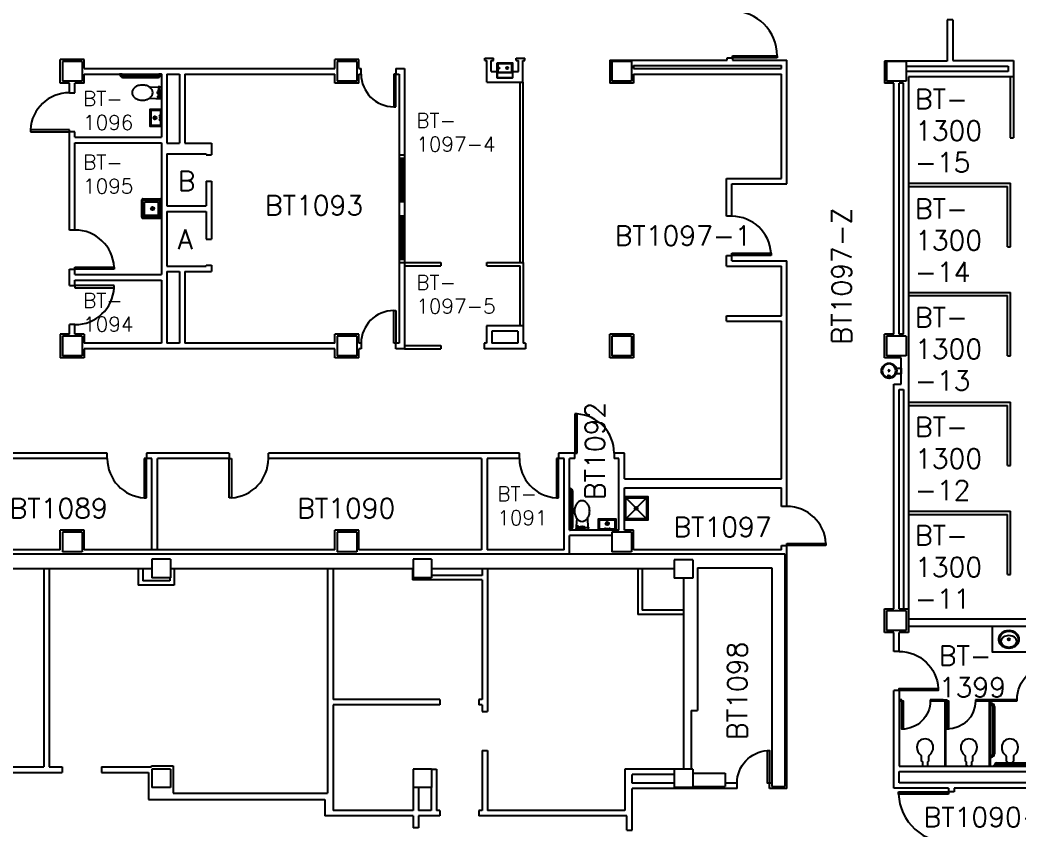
# Model space of a CAD drawing. Extents: x 2808 to 7225, y 18128 to 20366.
# Drawn here: x 3378 to 4296, y 18871 to 19616 of the extents above; entities that cross this region are included whole.
import ezdxf

# ---------------------------------------------------------------- set-up
doc = ezdxf.new("R2010")
doc.units = 0
doc.header["$MEASUREMENT"] = 0
doc.layers.get('0').update_dxf_attribs({"linetype": 'CONTINUOUS'})
for name, color, linetype in [('ARDOOR', 7, 'CONTINUOUS'), ('ARROOMNO', 4, 'CONTINUOUS'), ('ARWALL', 7, 'CONTINUOUS'), ('ARWINDOW', 7, 'CONTINUOUS'), ('COL', 14, 'CONTINUOUS'), ('EXWALL', 8, 'CONTINUOUS'), ('MILL', 1, 'CONTINUOUS'), ('MPFIXTURE', 3, 'CONTINUOUS')]:
    doc.layers.add(name, color=color, linetype=linetype)
doc.styles.add('ROMANS', font='romans.shx', dxfattribs={"height": 18})

# ---------------------------------------------------------------- blocks, each defined once
blk = doc.blocks.new('COL2')
for p, q in [((-0.5, -0.5), (-0.5, 0.5)), ((-0.5, 0.5), (0.5, 0.5)), ((0.5, -0.5), (0.5, 0.5)), ((-0.5, -0.5), (0.5, -0.5))]:
    blk.add_line(p, q)
blk = doc.blocks.new('PSYWC1P')
at = {"linetype": 'CONTINUOUS'}
for p, q in [((10.79, 4.96), (0, 5.58)), ((0.75, 4.61), (0, 4.61)), ((0.75, 3.6), (0, 3.6)), ((1.3, 4.67), (0.81, 4.67)), ((0.81, 3.54), (1.3, 3.54)), ((2.65, 1.27), (2.65, 1.13)), ((1.83, -5.48), (0, -5.58)), ((10.79, -4.96), (2.48, -5.44))]:
    blk.add_line(p, q, dxfattribs=at)
for p, q in [((1.31, 1.81), (1.31, 1.59)), ((1.69, 1.87), (1.37, 1.87)), ((1.37, 1.53), (1.69, 1.53)), ((1.69, 1.87), (1.69, 3.38)), ((1.69, 1.52), (1.69, 1.53)), ((1.69, 1.13), (1.69, 1.53)), ((2.65, 1.87), (2.65, 3.38)), ((2.98, 1.87), (2.65, 1.87)), ((2.65, 1.52), (2.65, 1.53)), ((2.65, 1.12), (2.65, 1.53)), ((2.65, 1.53), (2.98, 1.53)), ((3.54, 4.67), (3.04, 4.67)), ((3.04, 3.54), (3.54, 3.54)), ((3.04, 1.59), (3.04, 1.81)), ((3.6, 3.6), (3.6, 4.61)), ((1.3, -1.88), (1.3, -2.1)), ((1.6, -1.82), (1.36, -1.82)), ((1.36, -2.16), (1.6, -2.16)), ((1.6, -1.82), (1.6, -1.57)), ((2.73, -1.57), (2.73, -1.82)), ((2.97, -1.82), (2.73, -1.82)), ((2.73, -2.16), (2.97, -2.16)), ((3.03, -2.1), (3.03, -1.88))]:
    blk.add_line(p, q)
for points in [[(3.04, 4.67, 0.025815), (2.97, 4.72, 0.069134), (2.63, 4.85, 0.055334), (2.17, 4.9, 0.055334), (1.72, 4.85, 0.069134), (1.37, 4.72, 0.025815), (1.3, 4.67, 0.164444)], [(1.3, 3.54, 0.025815), (1.37, 3.5, 0.069134), (1.72, 3.37, 0.055334), (2.17, 3.32, 0.055334)], [(2.17, 3.32, 0.055334), (2.63, 3.37, 0.069134), (2.97, 3.5, 0.024315), (3.04, 3.54, 0.190567)]]:
    blk.add_lwpolyline(points, format="xyb", dxfattribs=at)
blk.add_lwpolyline([(2.59, -0.24), (2.38, 0.12), (1.96, 0.12), (1.75, -0.24), (1.96, -0.61), (2.38, -0.61)], close=True, dxfattribs=at)
at = {"linetype": 'CONTINUOUS', "flags": 128}
blk.add_lwpolyline([(17.51, -7.01, 0.074368), (21.25, -6.45, 0.085026), (24.22, -4.96, 0.106278), (26.33, -2.56, 0.128465), (27, 0, 0.128465), (26.33, 2.57, 0.106278), (24.22, 4.96, 0.085026), (21.25, 6.45, 0.074368), (17.51, 7.02, 0.074368), (13.76, 6.45, 0.085026), (10.79, 4.96, 0.106278), (8.68, 2.57, 0.128465), (8.01, 0, 0.128465), (8.68, -2.56, 0.106278), (10.79, -4.96, 0.085026), (13.76, -6.45, 0.074368)], format="xyb", close=True, dxfattribs=at)
for points in [[(2.73, -2.16), (2.73, -2.65, -0.414214), (2.67, -2.71), (1.66, -2.71, -0.414214), (1.6, -2.65), (1.6, -2.16)], [(2.32, -2.71), (2.49, -5.49, -1.015015), (1.83, -5.48), (1.99, -2.71)]]:
    blk.add_lwpolyline(points, format="xyb")
at = {"linetype": 'CONTINUOUS'}
blk.add_circle((2.17, -0.24), 1.45, dxfattribs=at)
for centre, start, end in [((0.81, 4.61), 90, 180), ((0.81, 3.6), 180, 270)]:
    blk.add_arc(centre, 0.0602, start, end, dxfattribs=at)
for centre, start, end in [((1.37, 1.81), 90, 180), ((1.37, 1.59), 180, 270), ((2.98, 1.81), 0, 90), ((2.98, 1.59), 270, 0), ((3.54, 4.61), 0, 90), ((3.54, 3.6), 270, 0), ((1.36, -1.88), 90, 180), ((1.36, -2.1), 180, 270), ((2.97, -1.88), 0, 90), ((2.97, -2.1), 270, 0)]:
    blk.add_arc(centre, 0.0602, start, end)
blk = doc.blocks.new('DRNKFTN')
at = {"layer": 'MPFIXTURE', "linetype": 'CONTINUOUS'}
for p, q in [((4988.93, 18769.67), (4994.34, 18769.67)), ((4988.93, 18765.01), (4988.93, 18769.67)), ((4994.34, 18769.67), (4994.34, 18764.81)), ((4995.46, 18757.36), (4995.63, 18759.4)), ((4995.46, 18757.36), (4995.63, 18759.4)), ((4995.46, 18757.36), (4995.63, 18759.4)), ((4995.46, 18757.36), (4995.73, 18759.17)), ((4995.59, 18757.57), (4995.46, 18757.36)), ((4995.59, 18757.57), (4995.46, 18757.36))]:
    blk.add_line(p, q, dxfattribs=at)
blk.add_circle((4991.37, 18758.44), 7, dxfattribs=at)
for centre, radius, start, end in [((4991.37, 18758.44), 6.21, 0, 180), ((4991.37, 18758.44), 0.724, 0, 180), ((4996.1, 18758.33), 1.16, 236.69318, 113.38076), ((4996.1, 18758.33), 0.913, 236.69318, 113.38076), ((4996.1, 18758.33), 0.913, 236.69318, 113.38076), ((4991.37, 18758.44), 6.21, 180, 0), ((4991.37, 18758.44), 0.724, 180, 0), ((4992.1, 18758.44), 0, 359.999997222109, 0), ((4996.11, 18758.4), 0.161, 0, 180), ((4996.11, 18758.4), 0.161, 180, 0), ((4996.27, 18758.4), 0, 359.999997222109, 0), ((4997.58, 18758.44), 0, 359.999997222109, 0)]:
    blk.add_arc(centre, radius, start, end, dxfattribs=at)
blk = doc.blocks.new('A$C722D64E6')
at = {"layer": 'ARWALL'}
blk.add_blockref('DRNKFTN', (-4984.37, -18751.44), dxfattribs=at)
blk = doc.blocks.new('A$C10F5205D')
at = {"rotation": 90}
blk.add_blockref('A$C722D64E6', (18.24, 0), dxfattribs=at)
blk = doc.blocks.new('GRABBAR36')
for p, q in [((1.5, 3.75), (1.5, 36.25)), ((3, 3.75), (3, 36.25))]:
    blk.add_line(p, q)
for points in [[(0, 36.75), (0.5, 36.75), (0.5, 39.25), (0, 39.25)], [(0, 0.75), (0.5, 0.75), (0.5, 3.25), (0, 3.25)]]:
    blk.add_lwpolyline(points, close=True)
for centre, radius, start, end in [((0.5, 36.25), 2.5, 0, 90), ((0.5, 36.25), 1, 0, 90), ((0.5, 3.75), 2.5, 270, 0), ((0.5, 3.75), 1, 270, 0)]:
    blk.add_arc(centre, radius, start, end)
blk = doc.blocks.new('A$C2EE22C5F')
at = {"layer": 'MPFIXTURE', "rotation": 90}
blk.add_blockref('GRABBAR36', (39.25, 0), dxfattribs=at)
blk = doc.blocks.new('A$C43B14E2C')
at = {"rotation": 90}
blk.add_blockref('A$C2EE22C5F', (3, 0), dxfattribs=at)
blk = doc.blocks.new('A$C40DA56B1')
blk.add_blockref('A$C43B14E2C', (0, 0))
blk = doc.blocks.new('A$C33E91F69')
blk.add_blockref('A$C40DA56B1', (0, 0))
blk = doc.blocks.new('A$C682F32FE')
at = {"layer": 'MPFIXTURE'}
for p, q in [((8, 9.89), (10, 9.89)), ((9, 8.89), (9, 10.89))]:
    blk.add_line(p, q, dxfattribs=at)
for points in [[(0, 1), (0, 17)], [(1, 18), (17.25, 18)], [(1, 2), (1, 15.5)], [(2, 16.5), (16, 16.5)], [(17, 15.5), (17, 2)], [(18, 17), (18, 1)], [(17, 0), (1, 0)], [(16, 1), (2, 1)]]:
    blk.add_lwpolyline(points, dxfattribs=at)
blk.add_lwpolyline([(2.76, 2.5), (2.76, 14.89), (15.27, 14.89), (15.27, 2.5)], close=True, dxfattribs=at)
at = {"layer": 'MPFIXTURE', "linetype": 'CONTINUOUS'}
for centre, radius in [((7, 17.21), 0.75), ((9, 17.21), 0.5), ((11, 17.21), 0.75)]:
    blk.add_circle(centre, radius, dxfattribs=at)
at = {"layer": 'MPFIXTURE'}
for radius in [1.5, 1]:
    blk.add_circle((9, 9.89), radius, dxfattribs=at)
for centre, start, end in [((0.87, 17.12), 81.8699, 188.1301), ((1.87, 15.63), 81.8699, 188.1301), ((16.12, 15.63), 351.8699, 98.1301), ((17.12, 17.12), 351.8699, 98.1301), ((0.87, 0.87), 171.8699, 278.1301), ((1.87, 1.87), 171.8699, 278.1301), ((16.12, 1.87), 261.8699, 8.1301), ((17.12, 0.87), 261.8699, 8.1301)]:
    blk.add_arc(centre, 0.884, start, end, dxfattribs=at)
blk = doc.blocks.new('A$C4E5D074B')
at = {"layer": 'MPFIXTURE', "rotation": 90}
blk.add_blockref('A$C33E91F69', (38.5, 0), dxfattribs=at)
blk = doc.blocks.new('A$C00151CEC')
at = {"layer": 'MPFIXTURE'}
for points in [[(0, 21.6), (21.6, 21.6), (21.6, 0), (0, 0)], [(1.2, 20.4), (20.4, 20.4), (20.4, 1.2), (1.2, 1.2)]]:
    blk.add_lwpolyline(points, close=True, dxfattribs=at)
for points in [[(1.2, 20.4), (9.74, 11.86)], [(20.4, 20.4), (11.86, 11.86)], [(1.2, 1.2), (9.74, 9.74)], [(9.8, 10.8), (11.8, 10.8)], [(10.8, 11.8), (10.8, 9.8)], [(20.4, 1.2), (11.86, 9.74)]]:
    blk.add_lwpolyline(points, dxfattribs=at)
for radius in [1.5, 1]:
    blk.add_circle((10.8, 10.8), radius, dxfattribs=at)
blk = doc.blocks.new('A$C306E5DA2')
at = {"layer": 'MPFIXTURE'}
for p, q in [((5.5, 8), (3.5, 8)), ((4.5, 7), (4.5, 9))]:
    blk.add_line(p, q, dxfattribs=at)
for points in [[(10.5, 0), (0, 0), (0, 16), (10.5, 16)], [(9.5, 1), (1, 1), (1, 15), (9.5, 15)]]:
    blk.add_lwpolyline(points, close=True, dxfattribs=at)
for radius in [1.5, 1]:
    blk.add_circle((4.5, 8), radius, dxfattribs=at)
at = {"layer": 'MPFIXTURE', "linetype": 'CONTINUOUS'}
for centre, radius in [((9.51, 10), 0.75), ((9.51, 6), 0.75), ((9.51, 8), 0.5)]:
    blk.add_circle(centre, radius, dxfattribs=at)
blk = doc.blocks.new('A$C0099652F')
at = {"layer": 'MPFIXTURE'}
for p, q in [((9.09, 8.09), (9.09, 10.09)), ((10.09, 9.09), (8.09, 9.09))]:
    blk.add_line(p, q, dxfattribs=at)
for points in [[(0, 14), (14, 14), (14, 0), (0, 0)], [(0.75, 13.25), (13.25, 13.25), (13.25, 4.93), (0.75, 4.93)]]:
    blk.add_lwpolyline(points, close=True, dxfattribs=at)
blk.add_lwpolyline([(0, 4.93), (14, 4.93)], dxfattribs=at)
at = {"layer": 'MPFIXTURE', "linetype": 'CONTINUOUS'}
blk.add_circle((1.76, 9.09), 0.5, dxfattribs=at)
at = {"layer": 'MPFIXTURE'}
blk.add_circle((9.09, 9.09), 1, dxfattribs=at)
blk = doc.blocks.new('A$C630E6BD0')
at = {"layer": 'MPFIXTURE'}
for p, q in [((7, 6), (9, 6)), ((8, 5), (8, 7))]:
    blk.add_line(p, q, dxfattribs=at)
for points in [[(0, 0), (0, 10.5), (16, 10.5), (16, 0)], [(1, 1), (1, 9.5), (15, 9.5), (15, 1)]]:
    blk.add_lwpolyline(points, close=True, dxfattribs=at)
at = {"layer": 'MPFIXTURE', "linetype": 'CONTINUOUS'}
for centre, radius in [((6, 0.99), 0.75), ((8, 0.99), 0.5), ((10, 0.99), 0.75)]:
    blk.add_circle(centre, radius, dxfattribs=at)
at = {"layer": 'MPFIXTURE'}
for radius in [1.5, 1]:
    blk.add_circle((8, 6), radius, dxfattribs=at)
blk = doc.blocks.new('A$C79000D71')
at = {"layer": 'MPFIXTURE', "linetype": 'BYBLOCK'}
for points in [[(9.5, 16, 0.084101), (5.79, 15.37, 0.091322), (2.78, 13.66, 0.103814), (0.7, 10.99, 0.114782), (0, 8, 0.114782), (0.7, 5.01, 0.103814), (2.78, 2.34, 0.091322), (5.79, 0.63, 0.084101), (9.5, 0, 0.084101), (13.21, 0.63, 0.091322), (16.22, 2.34, 0.103814), (18.3, 5.01, 0.114782), (19, 8, 0.114782), (18.3, 10.99, 0.103814), (16.22, 13.66, 0.091322), (13.21, 15.37, 0.084101)], [(9.5, 15.25, 0.084101), (6.04, 14.66, 0.091322), (3.27, 13.08, 0.103814), (1.37, 10.66, 0.114782), (0.75, 8, 0.114782), (1.37, 5.34, 0.103814), (3.27, 2.92, 0.091322), (6.04, 1.34, 0.084101), (9.5, 0.75, 0.084101), (12.96, 1.34, 0.091322), (15.73, 2.92, 0.103814), (17.63, 5.34, 0.114782), (18.25, 8, 0.114782), (17.63, 10.66, 0.103814), (15.73, 13.08, 0.091322), (12.96, 14.66, 0.084101)], [(9.5, 11.44, 0.073018), (6.63, 11.02, 0.084057), (4.37, 9.9, 0.106512), (2.76, 8.1, 0.130573), (2.25, 6.19, 0.130573), (2.76, 4.27, 0.106512), (4.37, 2.47, 0.084057), (6.63, 1.36, 0.073018), (9.5, 0.94, 0.073018), (12.37, 1.36, 0.084057), (14.63, 2.47, 0.106512), (16.24, 4.27, 0.130573), (16.75, 6.19, 0.130573), (16.24, 8.1, 0.106512), (14.63, 9.9, 0.084057), (12.37, 11.02, 0.073018)]]:
    blk.add_lwpolyline(points, format="xyb", close=True, dxfattribs=at)
blk.add_circle((9.5, 8), 1, dxfattribs=at)
blk = doc.blocks.new('A$C4EBE6A07')
at = {"layer": 'MPFIXTURE', "linetype": 'BYBLOCK'}
blk.add_lwpolyline([(11.5, 10, 0.240961), (15, 17.5, 1), (0, 17.5, 0.259678), (3.5, 10, -0.236068), (4, 9), (4, 5), (5, 4), (5, 1), (6, 0), (9, 0), (10, 1), (10, 4), (11, 5), (11, 9, -0.236068), (11.5, 10)], format="xyb", dxfattribs=at)
blk = doc.blocks.new('A$C6D8F0F7E')
at = {"layer": 'MPFIXTURE', "linetype": 'BYBLOCK'}
blk.add_lwpolyline([(11.5, 10, 0.240961), (15, 17.5, 1), (0, 17.5, 0.259678), (3.5, 10, -0.236068), (4, 9), (4, 5), (5, 4), (5, 1), (6, 0), (9, 0), (10, 1), (10, 4), (11, 5), (11, 9, -0.236068), (11.5, 10)], format="xyb", dxfattribs=at)
blk = doc.blocks.new('A$C5E0F676E')
at = {"layer": 'MPFIXTURE', "linetype": 'BYBLOCK'}
for p, q in [((0, 0.5), (0.25, 0.75)), ((0, 0), (0, 0.5)), ((3, 0), (0, 0)), ((0.25, 0.75), (0.75, 0.75)), ((0.75, 0.75), (0.75, 1)), ((2.25, 0.75), (0.75, 0.75)), ((2.25, 1), (2.25, 0.75)), ((2.25, 0.75), (2.75, 0.75)), ((2.75, 3), (42.25, 3)), ((42.25, 1.5), (2.75, 1.5)), ((2.75, 0.75), (3, 0.5)), ((3, 0.5), (3, 0)), ((42, 0.5), (42.25, 0.75)), ((42, 0), (42, 0.5)), ((45, 0), (42, 0)), ((42.25, 0.75), (42.75, 0.75)), ((42.75, 0.75), (42.75, 1)), ((44.25, 0.75), (42.75, 0.75)), ((44.25, 1), (44.25, 0.75)), ((44.25, 0.75), (44.75, 0.75)), ((44.75, 0.75), (45, 0.5)), ((45, 0.5), (45, 0))]:
    blk.add_line(p, q, dxfattribs=at)
for centre, radius, start, end in [((2.75, 1), 2, 90, 180), ((2.75, 1), 0.5, 90, 180), ((42.25, 1), 2, 0, 90), ((42.25, 1), 0.5, 0, 90)]:
    blk.add_arc(centre, radius, start, end, dxfattribs=at)
blk = doc.blocks.new('A$C7587704D')
at = {"layer": 'MPFIXTURE'}
for p, q in [((0.76, 48.76), (0.76, 50.26)), ((2.26, 3.76), (2.26, 47.26)), ((3.76, 47.26), (3.76, 3.76)), ((0.76, 0.76), (0.76, 2.26))]:
    blk.add_line(p, q, dxfattribs=at)
for points in [[(0, 51.02), (0.5, 51.02), (0.75, 50.77), (0.75, 48.27), (0.5, 48.02), (0, 48.02), (0, 51.02)], [(0, 0), (0.5, 0), (0.75, 0.25), (0.75, 2.75), (0.5, 3), (0, 3), (0, 0)]]:
    blk.add_lwpolyline(points, dxfattribs=at)
for centre, radius, start, end in [((0.76, 47.26), 3, 0, 90), ((0.76, 47.26), 1.5, 0, 90), ((0.76, 3.76), 3, 270, 0), ((0.76, 3.76), 1.5, 270, 0)]:
    blk.add_arc(centre, radius, start, end, dxfattribs=at)
blk = doc.blocks.new('A$C542671A9')
at = {"layer": 'ARDOOR'}
for p, q in [((0, 2), (36, 2)), ((0, 0), (0, 2)), ((36, 2), (36, 0)), ((36, 0), (0, 0))]:
    blk.add_line(p, q, dxfattribs=at)
blk.add_arc((0.06, 0), 36, 3.18467, 90.08848, dxfattribs=at)
blk = doc.blocks.new('A$C09773439')
at = {"layer": 'ARDOOR'}
for p, q in [((2, 36), (0, 36)), ((0, 36), (0, 0)), ((2, 0), (2, 36)), ((0, 0), (2, 0))]:
    blk.add_line(p, q, dxfattribs=at)
blk.add_arc((0, 0.06), 36, 359.91152, 86.81533, dxfattribs=at)
blk = doc.blocks.new('A$C53E171CB')
at = {"layer": 'ARDOOR'}
for p, q in [((34, 36), (34, 0)), ((36, 36), (34, 36)), ((36, 0), (36, 36)), ((34, 0), (36, 0))]:
    blk.add_line(p, q, dxfattribs=at)
blk.add_arc((36, 35.94), 36, 179.91152, 266.81533, dxfattribs=at)
blk = doc.blocks.new('A$C4B586700')
at = {"layer": 'ARDOOR'}
for p, q in [((0, 0), (0, 36)), ((0, 36), (2, 36)), ((2, 36), (2, 0)), ((2, 0), (0, 0))]:
    blk.add_line(p, q, dxfattribs=at)
blk.add_arc((0, 35.94), 36, 273.18467, 0.08848, dxfattribs=at)
blk = doc.blocks.new('A$C148A5E1A')
at = {"layer": 'ARDOOR'}
for p, q in [((34, 36), (34, 0)), ((36, 36), (34, 36)), ((36, 0), (36, 36)), ((34, 0), (36, 0))]:
    blk.add_line(p, q, dxfattribs=at)
blk.add_arc((36, 35.94), 36, 179.91152, 266.81533, dxfattribs=at)
blk = doc.blocks.new('A$C3EA3519C')
at = {"layer": 'ARDOOR'}
for p, q in [((41, 84), (0, 84)), ((0, 84), (0, 82)), ((41, 82), (41, 84)), ((0, 82), (41, 82)), ((0, 2), (41, 2)), ((0, 0), (0, 2)), ((41, 2), (41, 0)), ((41, 0), (0, 0))]:
    blk.add_line(p, q, dxfattribs=at)
for centre, start, end in [((0.05, 84), 269.93179, 357.20401), ((0, 2), 0, 90)]:
    blk.add_arc(centre, 41, start, end, dxfattribs=at)
blk = doc.blocks.new('A$C3B165BE4')
at = {"layer": 'ARDOOR'}
for p, q in [((0, 2), (36, 2)), ((0, 0), (0, 2)), ((36, 2), (36, 0)), ((36, 0), (0, 0))]:
    blk.add_line(p, q, dxfattribs=at)
blk.add_arc((0.06, 0), 36, 3.18467, 90.08848, dxfattribs=at)
blk = doc.blocks.new('A$C547541C7')
at = {"layer": 'ARDOOR'}
for p, q in [((30, 30), (30, 0)), ((32, 30), (30, 30)), ((32, 0), (32, 30)), ((30, 0), (32, 0))]:
    blk.add_line(p, q, dxfattribs=at)
blk.add_arc((30, 30), 30, 180, 270, dxfattribs=at)
blk = doc.blocks.new('A$C7CF26979')
at = {"layer": 'ARDOOR'}
for p, q in [((30, 0), (30, 30)), ((30, 30), (32, 30)), ((32, 30), (32, 0)), ((32, 0), (30, 0))]:
    blk.add_line(p, q, dxfattribs=at)
blk.add_arc((30, 0), 30, 90, 180, dxfattribs=at)
blk = doc.blocks.new('A$C13802986')
at = {"layer": 'ARDOOR'}
for p, q in [((36, 2), (0, 2)), ((0, 2), (0, 0)), ((0, 0), (36, 0)), ((36, 0), (36, 2))]:
    blk.add_line(p, q, dxfattribs=at)
blk.add_arc((35.94, 0), 36, 89.91152, 176.81533, dxfattribs=at)
blk = doc.blocks.new('A$C425061CE')
at = {"layer": 'ARDOOR'}
for p, q in [((0, 2), (36, 2)), ((0, 0), (0, 2)), ((36, 0), (0, 0)), ((36, 2), (36, 0))]:
    blk.add_line(p, q, dxfattribs=at)
blk.add_arc((0.06, 0), 36, 3.18467, 90.08848, dxfattribs=at)
blk = doc.blocks.new('A$C166F0D2E')
at = {"layer": 'ARDOOR'}
for p, q in [((36, 36), (0, 36)), ((0, 36), (0, 34)), ((0, 34), (36, 34)), ((36, 34), (36, 36))]:
    blk.add_line(p, q, dxfattribs=at)
blk.add_arc((0.06, 36), 36, 269.91152, 356.81533, dxfattribs=at)

msp = doc.modelspace()

# ---------------------------------------------------------------- linework, layer by layer
at = {"layer": 'ARDOOR'}
for p, q in [((4185.47, 18904.21), (4185.47, 18906.21)), ((4185.47, 18906.21), (4231.47, 18906.21)), ((4231.47, 18906.21), (4231.47, 18904.21)), ((4231.47, 18906.21), (4231.47, 18904.21)), ((4231.47, 18904.21), (4185.47, 18904.21)), ((4231.47, 18904.21), (4185.47, 18904.21))]:
    msp.add_line(p, q, dxfattribs=at)
at = {"layer": 'ARDOOR', "flags": 128}
for points in [[(4185.97, 19035.46, -0.39805), (4221.91, 19001.45), (4221.97, 18999.46), (4185.97, 18999.46), (4185.97, 19001.46), (4221.91, 19001.45)], [(4036.97, 18914.33, -0.394848), (4064.97, 18944.27), (4066.97, 18944.33), (4066.97, 18914.33), (4064.97, 18914.33), (4064.97, 18944.33), (4066.97, 18944.33)]]:
    msp.add_lwpolyline(points, format="xyb", dxfattribs=at)
at = {"layer": 'ARDOOR'}
msp.add_arc((4231.43, 18906.14), 46, 182.40438, 273.16595, dxfattribs=at)
at = {"layer": 'ARWALL'}
for p, q in [((4235.22, 19615.96), (4230.22, 19615.96)), ((4230.22, 19615.96), (4230.22, 19578.14)), ((4235.22, 19615.96), (4235.22, 19578.58)), ((3436.97, 19579.71), (3414.97, 19579.71)), ((3414.97, 19557.71), (3414.97, 19579.71)), ((3436.97, 19571.21), (3436.97, 19579.71)), ((3689.47, 19579.71), (3667.47, 19579.71)), ((3667.47, 19571.21), (3667.47, 19579.71)), ((3689.47, 19571.21), (3689.47, 19579.71)), ((3805.16, 19580.83), (3813.16, 19580.83)), ((3805.16, 19578.83), (3805.16, 19580.83)), ((3805.16, 19578.83), (3807.16, 19578.83)), ((3807.16, 19558.64), (3807.16, 19578.83)), ((3811.16, 19568.64), (3811.16, 19578.83)), ((3811.16, 19578.83), (3813.16, 19578.83)), ((3813.16, 19578.83), (3813.16, 19580.83)), ((3834.03, 19578.83), (3834.03, 19580.83)), ((3834.03, 19580.83), (3842.03, 19580.83)), ((3834.03, 19578.83), (3836.03, 19578.83)), ((3836.03, 19568.64), (3836.03, 19578.83)), ((3840.03, 19578.83), (3842.03, 19578.83)), ((3840.03, 19558.64), (3840.03, 19578.83)), ((3842.03, 19578.83), (3842.03, 19580.83)), ((3919.97, 19579.14), (4027.84, 19579.14)), ((3919.97, 19579.14), (3919.97, 19557.71)), ((4027.84, 19579.14), (4027.84, 19581.14)), ((4027.84, 19581.14), (4032.84, 19581.14)), ((4032.84, 19581.14), (4032.84, 19579.14)), ((4032.84, 19579.14), (4082.72, 19579.14)), ((4082.72, 19465.21), (4082.72, 19579.14)), ((4230.22, 19578.14), (4172.47, 19578.14)), ((4172.47, 19578.14), (4172.47, 19557.71)), ((4235.22, 19578.58), (4291.22, 19578.58)), ((4291.22, 19578.58), (4291.22, 19563.58)), ((3436.97, 19571.21), (3667.47, 19571.21)), ((3689.47, 19571.21), (3691.47, 19571.21)), ((3691.47, 19566.21), (3691.47, 19571.21)), ((3723.47, 19571.21), (3731.47, 19571.21)), ((3723.47, 19571.21), (3723.47, 19566.21)), ((3731.47, 19571.21), (3731.47, 19313.71)), ((3811.16, 19568.64), (3816.59, 19568.64)), ((3816.59, 19568.64), (3816.59, 19562.64)), ((3830.59, 19568.64), (3830.59, 19562.64)), ((3830.59, 19568.64), (3836.03, 19568.64)), ((3941.97, 19574.14), (4077.72, 19574.14)), ((3941.97, 19574.14), (3941.97, 19571.21)), ((3941.97, 19571.21), (4077.72, 19571.21)), ((4077.72, 19571.21), (4077.72, 19574.14)), ((4192.47, 19573.58), (4286.22, 19573.58)), ((4286.22, 19568.58), (4192.47, 19568.58)), ((4286.22, 19573.58), (4286.22, 19568.58)), ((3436.97, 19566.21), (3507.97, 19566.21)), ((3436.97, 19557.71), (3436.97, 19566.21)), ((3507.97, 19566.21), (3507.97, 19508.08)), ((3512.97, 19566.21), (3524.47, 19566.21)), ((3512.97, 19566.21), (3512.97, 19502.83)), ((3524.47, 19566.21), (3524.47, 19502.83)), ((3529.47, 19566.21), (3667.47, 19566.21)), ((3529.47, 19566.21), (3529.47, 19502.83)), ((3667.47, 19557.71), (3667.47, 19566.21)), ((3689.47, 19566.21), (3691.47, 19566.21)), ((3689.47, 19557.71), (3689.47, 19566.21)), ((3723.47, 19566.21), (3726.47, 19566.21)), ((3726.47, 19566.21), (3726.47, 19318.71)), ((3807.16, 19558.64), (3840.03, 19558.64)), ((3816.59, 19562.64), (3830.59, 19562.64)), ((3837.53, 19392.96), (3837.53, 19558.64)), ((3840.53, 19558.64), (3840.03, 19558.64)), ((3840.53, 19392.96), (3840.53, 19558.64)), ((3941.97, 19566.21), (4077.72, 19566.21)), ((3941.97, 19566.21), (3941.97, 19557.71)), ((4077.72, 19470.21), (4077.72, 19566.21)), ((4291.22, 19563.58), (4194.47, 19563.58)), ((4194.47, 19563.58), (4194.47, 19074.71)), ((4287.97, 19563.5), (4287.97, 19507.75)), ((4290.97, 19563.5), (4290.97, 19507.75)), ((3423.47, 19557.71), (3414.97, 19557.71)), ((3423.47, 19549.08), (3423.47, 19557.71)), ((3423.47, 19549.08), (3428.47, 19549.08)), ((3428.47, 19549.08), (3428.47, 19557.71)), ((3436.97, 19557.71), (3428.47, 19557.71)), ((3689.47, 19557.71), (3667.47, 19557.71)), ((3941.97, 19557.71), (3919.97, 19557.71)), ((4180.97, 19557.71), (4172.47, 19557.71)), ((4180.97, 19327.21), (4180.97, 19557.71)), ((4185.97, 19327.21), (4185.97, 19557.71)), ((4189.97, 19557.71), (4185.97, 19557.71)), ((4189.97, 19327.21), (4189.97, 19557.71)), ((3423.47, 19422.83), (3423.47, 19513.08)), ((3428.47, 19513.08), (3423.47, 19513.08)), ((3428.47, 19508.08), (3428.47, 19513.08)), ((3428.47, 19508.08), (3507.97, 19508.08)), ((3428.47, 19503.08), (3507.97, 19503.08)), ((3428.47, 19422.83), (3428.47, 19503.08)), ((3507.97, 19503.08), (3507.97, 19381.83)), ((3512.97, 19502.83), (3524.47, 19502.83)), ((3529.47, 19502.83), (3554.09, 19502.83)), ((3554.09, 19502.83), (3554.09, 19491.83)), ((4287.97, 19507.75), (4290.97, 19507.75)), ((3512.97, 19492.83), (3549.09, 19492.83)), ((3512.97, 19492.83), (3512.97, 19444.96)), ((3549.09, 19492.83), (3549.09, 19491.83)), ((3549.09, 19491.83), (3554.09, 19491.83)), ((3549.09, 19467.83), (3554.09, 19467.83)), ((3549.09, 19467.83), (3549.09, 19444.96)), ((3554.09, 19467.83), (3554.09, 19414.58)), ((4027.22, 19470.21), (4077.72, 19470.21)), ((4027.22, 19435.46), (4027.22, 19470.21)), ((4032.22, 19465.21), (4082.72, 19465.21)), ((4032.22, 19435.46), (4032.22, 19465.21)), ((4194.47, 19465.77), (4288.47, 19465.77)), ((4194.47, 19462.77), (4285.47, 19462.77)), ((4285.47, 19407.52), (4285.47, 19462.77)), ((4288.47, 19407.52), (4288.47, 19465.77)), ((3512.97, 19444.96), (3549.09, 19444.96)), ((3512.97, 19439.96), (3549.09, 19439.96)), ((3512.97, 19439.96), (3512.97, 19389.58)), ((3549.09, 19439.96), (3549.09, 19414.58)), ((4032.22, 19435.46), (4027.22, 19435.46)), ((3428.47, 19422.83), (3423.47, 19422.83)), ((3549.09, 19414.58), (3554.09, 19414.58)), ((4285.47, 19407.52), (4288.47, 19407.52)), ((3731.47, 19392.96), (3764.66, 19392.96)), ((3764.66, 19392.96), (3764.66, 19389.96)), ((3807.16, 19392.96), (3840.53, 19392.96)), ((3807.16, 19389.96), (3807.16, 19392.96)), ((3840.53, 19392.96), (3840.53, 19334.71)), ((4027.22, 19389.46), (4027.22, 19399.46)), ((4027.22, 19399.46), (4032.22, 19399.46)), ((4032.22, 19394.46), (4032.22, 19399.46)), ((4032.22, 19394.46), (4082.72, 19394.46)), ((4082.72, 19168.71), (4082.72, 19394.46)), ((3423.47, 19371.83), (3423.47, 19386.83)), ((3423.47, 19386.83), (3428.47, 19386.83)), ((3428.47, 19381.83), (3428.47, 19386.83)), ((3512.97, 19389.58), (3549.09, 19389.58)), ((3512.97, 19384.58), (3512.97, 19318.71)), ((3512.97, 19384.58), (3524.47, 19384.58)), ((3524.47, 19384.58), (3524.47, 19318.71)), ((3529.47, 19384.58), (3529.47, 19318.71)), ((3529.47, 19384.58), (3554.09, 19384.58)), ((3549.09, 19390.58), (3554.09, 19390.58)), ((3549.09, 19390.58), (3549.09, 19389.58)), ((3554.09, 19390.58), (3554.09, 19384.58)), ((3731.47, 19389.96), (3764.66, 19389.96)), ((3807.16, 19389.96), (3837.53, 19389.96)), ((3837.53, 19334.71), (3837.53, 19389.96)), ((4027.22, 19389.46), (4077.72, 19389.46)), ((4077.72, 19343.96), (4077.72, 19389.46)), ((3428.47, 19381.83), (3507.97, 19381.83)), ((3428.47, 19376.83), (3507.97, 19376.83)), ((3428.47, 19371.83), (3428.47, 19376.83)), ((3507.97, 19376.83), (3507.97, 19318.71)), ((3423.47, 19371.83), (3428.47, 19371.83)), ((4194.47, 19365.5), (4288.47, 19365.5)), ((4288.47, 19307.25), (4288.47, 19365.5)), ((4194.47, 19362.5), (4285.47, 19362.5)), ((4285.47, 19307.25), (4285.47, 19362.5)), ((4027.22, 19343.96), (4077.72, 19343.96)), ((4027.22, 19338.96), (4027.22, 19343.96)), ((4027.22, 19338.96), (4077.72, 19338.96)), ((4077.72, 19193.96), (4077.72, 19338.96)), ((3423.47, 19327.21), (3423.47, 19335.83)), ((3428.47, 19335.83), (3423.47, 19335.83)), ((3428.47, 19327.21), (3428.47, 19335.83)), ((3806.66, 19334.71), (3806.66, 19318.71)), ((3840.53, 19334.71), (3806.66, 19334.71)), ((3835.53, 19329.71), (3811.66, 19329.71)), ((3811.66, 19329.71), (3811.66, 19318.71)), ((3835.53, 19329.71), (3835.53, 19318.71)), ((3840.53, 19334.71), (3840.53, 19318.71)), ((3423.47, 19327.21), (3414.97, 19327.21)), ((3414.97, 19327.21), (3414.97, 19305.21)), ((3436.97, 19327.21), (3428.47, 19327.21)), ((3436.97, 19327.21), (3436.97, 19318.71)), ((3689.47, 19327.21), (3667.47, 19327.21)), ((3667.47, 19318.71), (3667.47, 19327.21)), ((3689.47, 19318.71), (3689.47, 19327.21)), ((3919.97, 19305.21), (3919.97, 19327.21)), ((3941.97, 19327.21), (3919.97, 19327.21)), ((3941.97, 19327.21), (3941.97, 19305.21)), ((4180.97, 19327.21), (4172.47, 19327.21)), ((4172.47, 19305.21), (4172.47, 19327.21)), ((4189.97, 19327.21), (4185.97, 19327.21)), ((3507.97, 19318.71), (3436.97, 19318.71)), ((3667.47, 19313.71), (3436.97, 19313.71)), ((3436.97, 19313.71), (3436.97, 19305.21)), ((3524.47, 19318.71), (3512.97, 19318.71)), ((3667.47, 19318.71), (3529.47, 19318.71)), ((3667.47, 19305.21), (3667.47, 19313.71)), ((3691.47, 19318.71), (3689.47, 19318.71)), ((3689.47, 19305.21), (3689.47, 19313.71)), ((3691.47, 19313.71), (3689.47, 19313.71)), ((3691.47, 19318.71), (3691.47, 19313.71)), ((3726.47, 19318.71), (3723.47, 19318.71)), ((3723.47, 19313.71), (3723.47, 19318.71)), ((3731.47, 19313.71), (3723.47, 19313.71)), ((3731.47, 19316.71), (3764.66, 19316.71)), ((3731.47, 19313.71), (3764.66, 19313.71)), ((3764.66, 19316.71), (3764.66, 19313.71)), ((3806.66, 19318.71), (3804.66, 19318.71)), ((3804.66, 19318.71), (3804.66, 19313.71)), ((3842.53, 19313.71), (3804.66, 19313.71)), ((3835.53, 19318.71), (3811.66, 19318.71)), ((3842.53, 19318.71), (3840.53, 19318.71)), ((3842.53, 19318.71), (3842.53, 19313.71)), ((3436.97, 19305.21), (3414.97, 19305.21)), ((3689.47, 19305.21), (3667.47, 19305.21)), ((3941.97, 19305.21), (3919.97, 19305.21)), ((4187.97, 19305.21), (4172.47, 19305.21)), ((4187.97, 19281.21), (4187.97, 19305.21)), ((4285.47, 19307.25), (4288.47, 19307.25)), ((4180.97, 19281.21), (4187.97, 19281.21)), ((4180.97, 19074.71), (4180.97, 19281.21)), ((4185.97, 19276.21), (4189.97, 19276.21)), ((4185.97, 19074.71), (4185.97, 19276.21)), ((4189.97, 19276.21), (4189.97, 19074.71)), ((4194.47, 19264.58), (4288.47, 19264.58)), ((4288.47, 19206.33), (4288.47, 19264.58)), ((4194.47, 19261.58), (4285.47, 19261.58)), ((4285.47, 19206.33), (4285.47, 19261.58)), ((3458.22, 19217.71), (3317.47, 19217.71)), ((3458.22, 19212.71), (3327.47, 19212.71)), ((3458.22, 19212.71), (3458.22, 19217.71)), ((3570.22, 19217.71), (3494.22, 19217.71)), ((3494.22, 19217.71), (3494.22, 19212.71)), ((3499.22, 19212.71), (3494.22, 19212.71)), ((3499.22, 19128.71), (3499.22, 19212.71)), ((3570.22, 19212.71), (3504.22, 19212.71)), ((3504.22, 19128.71), (3504.22, 19212.71)), ((3570.22, 19217.71), (3570.22, 19212.71)), ((3836.97, 19217.71), (3606.22, 19217.71)), ((3606.22, 19212.71), (3606.22, 19217.71)), ((3802.22, 19212.71), (3606.22, 19212.71)), ((3802.22, 19212.71), (3802.22, 19128.71)), ((3836.97, 19212.71), (3807.22, 19212.71)), ((3807.22, 19212.71), (3807.22, 19128.71)), ((3836.97, 19212.71), (3836.97, 19217.71)), ((3887.97, 19217.71), (3872.97, 19217.71)), ((3872.97, 19217.71), (3872.97, 19212.71)), ((3877.97, 19212.71), (3872.97, 19212.71)), ((3877.97, 19128.71), (3877.97, 19212.71)), ((3887.97, 19212.71), (3882.97, 19212.71)), ((3882.97, 19146.96), (3882.97, 19212.71)), ((3887.97, 19212.71), (3887.97, 19217.71)), ((3933.47, 19217.71), (3923.97, 19217.71)), ((3923.97, 19217.71), (3923.97, 19212.71)), ((3928.47, 19212.71), (3923.97, 19212.71)), ((3928.47, 19146.96), (3928.47, 19212.71)), ((3933.47, 19193.96), (3933.47, 19217.71)), ((4285.47, 19206.33), (4288.47, 19206.33)), ((3933.47, 19193.96), (4077.72, 19193.96)), ((3933.47, 19185.96), (4077.72, 19185.96)), ((3933.47, 19146.96), (3933.47, 19185.96)), ((4077.72, 19168.71), (4077.72, 19185.96)), ((3499.22, 19128.71), (3499.22, 19165.38)), ((3504.22, 19128.71), (3504.22, 19165.38)), ((3802.22, 19165.38), (3802.22, 19128.71)), ((3807.22, 19165.38), (3807.22, 19128.71)), ((3877.97, 19128.71), (3877.97, 19165.38)), ((3882.97, 19146.96), (3882.97, 19165.38)), ((3928.47, 19146.96), (3928.47, 19165.38)), ((3933.47, 19146.96), (3933.47, 19165.38)), ((4082.72, 19168.71), (4077.72, 19168.71)), ((4194.47, 19164.45), (4288.47, 19164.45)), ((4288.47, 19106.2), (4288.47, 19164.45)), ((4194.47, 19161.45), (4285.47, 19161.45)), ((4285.47, 19106.2), (4285.47, 19161.45)), ((3414.97, 19128.71), (3414.97, 19146.96)), ((3436.97, 19146.96), (3414.97, 19146.96)), ((3414.97, 19128.71), (3414.97, 19146.96)), ((3436.97, 19146.96), (3414.97, 19146.96)), ((3436.97, 19128.71), (3436.97, 19146.96)), ((3436.97, 19128.71), (3436.97, 19146.96)), ((3689.47, 19146.96), (3667.47, 19146.96)), ((3689.47, 19146.96), (3667.47, 19146.96)), ((3667.47, 19128.71), (3667.47, 19146.96)), ((3667.47, 19128.71), (3667.47, 19146.96)), ((3689.47, 19128.71), (3689.47, 19146.96)), ((3689.47, 19128.71), (3689.47, 19146.96)), ((3928.47, 19146.96), (3882.97, 19146.96)), ((3928.47, 19146.96), (3882.97, 19146.96)), ((3941.97, 19146.96), (3933.47, 19146.96)), ((3941.97, 19146.96), (3933.47, 19146.96)), ((3941.97, 19128.71), (3941.97, 19146.96)), ((3941.97, 19128.71), (3941.97, 19146.96)), ((3921.97, 19141.96), (3882.97, 19141.96)), ((3921.97, 19141.96), (3882.97, 19141.96)), ((3882.97, 19125.21), (3882.97, 19141.96)), ((3882.97, 19125.21), (3882.97, 19141.96)), ((3414.97, 19128.71), (3327.47, 19128.71)), ((3414.97, 19128.71), (3327.47, 19128.71)), ((3667.47, 19128.71), (3436.97, 19128.71)), ((3667.47, 19128.71), (3436.97, 19128.71)), ((3802.22, 19128.71), (3689.47, 19128.71)), ((3802.22, 19128.71), (3689.47, 19128.71)), ((3877.97, 19128.71), (3807.22, 19128.71)), ((3877.97, 19128.71), (3807.22, 19128.71)), ((4048.18, 19128.71), (3941.97, 19128.71)), ((4077.72, 19128.71), (3941.97, 19128.71)), ((4077.72, 19128.71), (4077.72, 19132.71)), ((4077.72, 19132.71), (4082.72, 19132.71)), ((4082.72, 18909.33), (4082.72, 19132.71)), ((3399.72, 19111.21), (3399.72, 18929.21)), ((3404.72, 19111.21), (3404.72, 18929.21)), ((3486.72, 19111.21), (3486.72, 19096.21)), ((3486.72, 19111.21), (3486.72, 19096.21)), ((3490.72, 19111.21), (3490.72, 19100.21)), ((3490.72, 19111.21), (3490.72, 19100.21)), ((3519.72, 19111.21), (3519.72, 19096.21)), ((3660.72, 19111.21), (3660.72, 18905.21)), ((3665.72, 19111.21), (3665.72, 18991.21)), ((3738.72, 19111.21), (3738.72, 19101.21)), ((3802.72, 19111.21), (3802.72, 19105.21)), ((3807.72, 19111.21), (3807.72, 18980.21)), ((3945.72, 19111.21), (3945.72, 19069.21)), ((3949.72, 19111.21), (3949.72, 19073.21)), ((3515.72, 19100.21), (3490.72, 19100.21)), ((3515.72, 19103.21), (3515.72, 19100.21)), ((3802.72, 19101.21), (3738.72, 19101.21)), ((3802.72, 19105.21), (3756.22, 19105.21)), ((3802.72, 19101.21), (3802.72, 18991.21)), ((4285.47, 19106.2), (4288.47, 19106.2)), ((3519.72, 19096.21), (3486.72, 19096.21)), ((3987.72, 19073.21), (3949.72, 19073.21)), ((4172.47, 19074.71), (4180.97, 19074.71)), ((4172.47, 19052.71), (4172.47, 19074.71)), ((4185.97, 19074.71), (4194.47, 19074.71)), ((4194.47, 19074.71), (4194.47, 19052.71)), ((3987.72, 19069.21), (3945.72, 19069.21)), ((4423.84, 19065.21), (4194.47, 19065.21)), ((4194.47, 19058.71), (4331.84, 19058.71)), ((4180.97, 19052.71), (4172.47, 19052.71)), ((4180.97, 19035.46), (4180.97, 19052.71)), ((4194.47, 19052.71), (4185.97, 19052.71)), ((4185.97, 19035.46), (4185.97, 19052.71)), ((4185.97, 19035.46), (4180.97, 19035.46)), ((4180.97, 18909.71), (4180.97, 18999.46)), ((4185.97, 18999.46), (4180.97, 18999.46)), ((4185.97, 18999.46), (4185.97, 18929.96)), ((3763.72, 18991.21), (3665.72, 18991.21)), ((3763.72, 18991.21), (3763.72, 18986.21)), ((3799.72, 18991.21), (3799.72, 18986.21)), ((3802.72, 18991.21), (3799.72, 18991.21)), ((3665.72, 18986.21), (3665.72, 18889.21)), ((3763.72, 18986.21), (3665.72, 18986.21)), ((3802.72, 18986.21), (3799.72, 18986.21)), ((3802.72, 18986.21), (3802.72, 18980.21)), ((3802.72, 18980.21), (3807.72, 18980.21)), ((3802.72, 18944.21), (3802.72, 18889.21)), ((3802.72, 18944.21), (3807.72, 18944.21)), ((3807.72, 18944.21), (3807.72, 18889.21)), ((3278.72, 18929.21), (3399.72, 18929.21)), ((3404.72, 18929.21), (3416.72, 18929.21)), ((3416.72, 18929.21), (3416.72, 18924.21)), ((3452.72, 18929.21), (3498.72, 18929.21)), ((3452.72, 18929.21), (3452.72, 18924.21)), ((3498.72, 18929.21), (3498.72, 18930.21)), ((3498.72, 18930.21), (3518.72, 18930.21)), ((3518.72, 18930.21), (3518.72, 18905.21)), ((3756.22, 18927.21), (3760.72, 18927.21)), ((3760.72, 18927.21), (3760.72, 18889.21)), ((3979.22, 18927.21), (3933.72, 18927.21)), ((3933.72, 18927.21), (3933.72, 18889.21)), ((4185.97, 18929.96), (4331.84, 18929.96)), ((4185.97, 18914.71), (4185.97, 18924.96)), ((4185.97, 18924.96), (4331.84, 18924.96)), ((3276.22, 18924.21), (3416.72, 18924.21)), ((3452.72, 18924.21), (3496.22, 18924.21)), ((3496.22, 18924.21), (3496.22, 18899.21)), ((3979.22, 18922.21), (3940.72, 18922.21)), ((3940.72, 18914.33), (3940.72, 18922.21)), ((3739.22, 18910.21), (3739.22, 18889.21)), ((3744.22, 18910.21), (3744.22, 18889.21)), ((3755.72, 18910.21), (3755.72, 18889.21)), ((3979.22, 18914.33), (3940.72, 18914.33)), ((4000.72, 18909.33), (3940.72, 18909.33)), ((3940.72, 18871.21), (3940.72, 18909.33)), ((4000.72, 18909.33), (3979.34, 18909.33)), ((4036.97, 18909.33), (4000.72, 18909.33)), ((4036.97, 18914.33), (4026.02, 18914.33)), ((4036.97, 18909.33), (4036.97, 18914.33)), ((4068.97, 18914.33), (4066.97, 18914.33)), ((4066.97, 18909.33), (4066.97, 18914.33)), ((4082.72, 18909.33), (4066.97, 18909.33)), ((4231.47, 18909.71), (4180.97, 18909.71)), ((4331.84, 18914.71), (4185.97, 18914.71)), ((4231.47, 18909.71), (4231.47, 18906.21)), ((4236.47, 18906.21), (4231.47, 18906.21)), ((4396.84, 18909.71), (4236.47, 18909.71)), ((4236.47, 18909.71), (4236.47, 18906.21)), ((3496.22, 18899.21), (3658.22, 18899.21)), ((3518.72, 18905.21), (3660.72, 18905.21)), ((3658.22, 18899.21), (3658.22, 18884.21)), ((3739.22, 18889.21), (3665.72, 18889.21)), ((3755.72, 18889.21), (3744.22, 18889.21)), ((3763.72, 18889.21), (3760.72, 18889.21)), ((3763.72, 18889.21), (3763.72, 18884.21)), ((3799.72, 18889.21), (3799.72, 18884.21)), ((3802.72, 18889.21), (3799.72, 18889.21)), ((3933.72, 18889.21), (3807.72, 18889.21)), ((3739.22, 18884.21), (3658.22, 18884.21)), ((3739.22, 18884.21), (3739.22, 18873.21)), ((3763.72, 18884.21), (3744.22, 18884.21)), ((3744.22, 18884.21), (3744.22, 18873.21)), ((3935.72, 18884.21), (3799.72, 18884.21)), ((3935.72, 18871.21), (3935.72, 18884.21)), ((3744.22, 18873.21), (3739.22, 18873.21)), ((3935.72, 18871.21), (3940.72, 18871.21))]:
    msp.add_line(p, q, dxfattribs=at)
at = {"layer": 'ARWINDOW'}
for p, q in [((3726.47, 19491.96), (3731.47, 19491.96)), ((3726.47, 19488.96), (3731.47, 19488.96)), ((3728.47, 19487.96), (3728.47, 19488.96)), ((3728.47, 19487.96), (3729.47, 19487.96)), ((3728.47, 19449.96), (3728.47, 19487.96)), ((3729.47, 19487.96), (3729.47, 19488.96)), ((3729.47, 19487.96), (3729.47, 19449.96)), ((3726.47, 19448.96), (3731.47, 19448.96)), ((3728.47, 19449.96), (3728.47, 19448.96)), ((3728.47, 19449.96), (3729.47, 19449.96)), ((3729.47, 19449.96), (3729.47, 19448.96)), ((3726.47, 19435.96), (3731.47, 19435.96)), ((3728.47, 19434.96), (3728.47, 19435.96)), ((3728.47, 19434.96), (3729.47, 19434.96)), ((3728.47, 19396.96), (3728.47, 19434.96)), ((3729.47, 19434.96), (3729.47, 19435.96)), ((3729.47, 19434.96), (3729.47, 19396.96)), ((3726.47, 19395.96), (3731.47, 19395.96)), ((3726.47, 19392.96), (3731.47, 19392.96)), ((3728.47, 19396.96), (3729.47, 19396.96)), ((3728.47, 19396.96), (3728.47, 19395.96)), ((3729.47, 19396.96), (3729.47, 19395.96))]:
    msp.add_line(p, q, dxfattribs=at)
at = {"layer": 'EXWALL', "linetype": 'CONTINUOUS'}
for p, q in [((3040.72, 19125.21), (4000.72, 19125.21)), ((4000.72, 19125.21), (4080.97, 19125.21)), ((4000.72, 19112.21), (4068.97, 19112.21)), ((3994.72, 18981.21), (4000.72, 18981.21)), ((3996.22, 18923.33), (4026.02, 18923.33)), ((4026.02, 18923.33), (4026.02, 18911.33)), ((3996.22, 18911.33), (4026.02, 18911.33)), ((4068.97, 18911.33), (4080.97, 18911.33))]:
    msp.add_line(p, q, dxfattribs=at)
at = {"layer": 'EXWALL'}
for p, q in [((4080.97, 19125.21), (4080.97, 18911.33)), ((3499.22, 19111.21), (3276.22, 19111.21)), ((3739.22, 19111.21), (3516.22, 19111.21)), ((3979.22, 19111.21), (3756.22, 19111.21)), ((4000.72, 19112.21), (4000.72, 18981.21)), ((4068.97, 19112.21), (4068.97, 18911.33)), ((3987.72, 19102.71), (3987.72, 18927.21)), ((3994.72, 18981.21), (3994.72, 18927.21))]:
    msp.add_line(p, q, dxfattribs=at)
at = {"layer": 'MILL'}
msp.add_lwpolyline([(4331.84, 19058.71), (4331.84, 19034.71), (4271.84, 19034.71), (4271.84, 19058.71)], close=True, dxfattribs=at)
at = {"layer": 'MPFIXTURE', "linetype": 'CONTINUOUS'}
for p, q in [((4188.6, 18990.96), (4185.97, 18990.96)), ((4185.97, 18989.96), (4188.6, 18989.96)), ((4188.6, 18989.96), (4188.6, 18990.96)), ((4226.29, 18990.96), (4214.6, 18990.96)), ((4214.6, 18990.96), (4214.6, 18989.96)), ((4214.6, 18989.96), (4226.29, 18989.96)), ((4226.29, 18990.96), (4230.2, 18990.96)), ((4226.29, 18989.96), (4227.82, 18989.96)), ((4227.82, 18989.96), (4227.82, 18929.96)), ((4228.82, 18989.96), (4230.2, 18989.96)), ((4228.82, 18929.96), (4228.82, 18989.96)), ((4230.2, 18989.96), (4230.2, 18990.96)), ((4268.82, 18990.96), (4256.2, 18990.96)), ((4256.2, 18990.96), (4256.2, 18989.96)), ((4256.2, 18989.96), (4268.82, 18989.96)), ((4294.35, 18990.96), (4268.82, 18990.96)), ((4268.82, 18989.96), (4268.82, 18929.96)), ((4269.82, 18989.96), (4294.35, 18989.96)), ((4269.82, 18929.96), (4269.82, 18989.96)), ((4294.35, 18989.96), (4294.35, 18990.96))]:
    msp.add_line(p, q, dxfattribs=at)
for points in [[(4188.6, 18989.96), (4189.6, 18989.96), (4189.6, 18963.96), (4188.6, 18963.96)], [(4230.2, 18989.96), (4231.2, 18989.96), (4231.2, 18963.96), (4230.2, 18963.96)]]:
    msp.add_lwpolyline(points, close=True, dxfattribs=at)
at = {"layer": 'MPFIXTURE', "linetype": 'BYBLOCK'}
msp.add_lwpolyline([(4291.82, 18939.96, 0.240961), (4295.32, 18947.46, 1), (4280.32, 18947.46, 0.259678), (4283.82, 18939.96, -0.236068), (4284.32, 18938.96), (4284.32, 18934.96), (4285.32, 18933.96), (4285.32, 18930.96), (4286.32, 18929.96), (4289.32, 18929.96), (4290.32, 18930.96), (4290.32, 18933.96), (4291.32, 18934.96), (4291.32, 18938.96, -0.236068), (4291.82, 18939.96)], format="xyb", dxfattribs=at)
at = {"layer": 'MPFIXTURE', "linetype": 'CONTINUOUS', "extrusion": (0, 0, -1)}
for centre, radius, start, end in [((-4326.35, 18990.96), 32, 0, 90), ((-4188.6, 18989.96), 26, 180.00002, 270.00002), ((-4230.2, 18989.96), 26, 180.00001, 270.00001)]:
    msp.add_arc(centre, radius, start, end, dxfattribs=at)

# ---------------------------------------------------------------- block references
at = {"layer": 'ARDOOR'}
for name, p in [('A$C3EA3519C', (4032.84, 19581.14)), ('A$C547541C7', (3691.47, 19536.21)), ('A$C13802986', (3387.47, 19513.08)), ('A$C3B165BE4', (4032.22, 19399.46)), ('A$C425061CE', (3428.47, 19386.83)), ('A$C166F0D2E', (3428.47, 19335.83)), ('A$C7CF26979', (3691.47, 19318.71)), ('A$C09773439', (3887.97, 19217.71)), ('A$C148A5E1A', (3458.22, 19176.71)), ('A$C4B586700', (3570.22, 19176.71)), ('A$C53E171CB', (3836.97, 19176.71)), ('A$C542671A9', (4082.72, 19132.71))]:
    msp.add_blockref(name, p, dxfattribs=at)
at = {"layer": 'COL', "rotation": 180}
for p, xscale, yscale, zscale in [((3425.97, 19568.71), 18, 18, 18), ((3678.47, 19568.71), 18, 18, 18), ((3930.97, 19568.71), 18, 18, 18), ((4183.47, 19568.71), 18, 18, 18), ((3425.97, 19316.21), 18, 18, 18), ((3678.47, 19316.21), 18, 18, 18), ((3930.97, 19316.21), 18, 18, 18), ((4183.47, 19316.21), 18, 18, 18), ((3425.97, 19135.96), 18, 18, 18), ((3425.97, 19135.96), 18, 18, 18), ((3678.47, 19135.96), 18, 18, 18), ((3678.47, 19135.96), 18, 18, 18), ((3930.97, 19135.96), 18, 18, 18), ((3930.97, 19135.96), 18, 18, 18), ((3507.72, 19111.71), 17, 17, 16), ((3507.72, 19111.71), 17, 17, 16), ((3747.72, 19111.71), 17, 17, 16), ((3987.72, 19111.21), 17, 17, 16), ((4183.47, 19063.71), 18, 18, 18), ((3507.72, 18918.71), 17, 17, 16), ((3747.72, 18918.71), 17, 17, 16), ((3987.72, 18918.71), 17, 17, 16)]:
    msp.add_blockref('COL2', p, dxfattribs=dict(at, xscale=xscale, yscale=yscale, zscale=zscale))
at = {"layer": 'MPFIXTURE'}
for name, p in [('A$C0099652F', (3816.59, 19562.64)), ('A$C306E5DA2', (3497.47, 19517.98)), ('A$C00151CEC', (3933.47, 19156.17)), ('A$C630E6BD0', (3909.72, 19146.96)), ('A$C79000D71', (4277.34, 19038.53)), ('A$C7587704D', (4269.82, 18937.45)), ('A$C4EBE6A07', (4202.32, 18929.96)), ('A$C6D8F0F7E', (4242.67, 18929.96)), ('A$C5E0F676E', (4272.97, 18929.96))]:
    msp.add_blockref(name, p, dxfattribs=at)
for name, p, rotation in [('A$C33E91F69', (3507.97, 19563.21), 90), ('PSYWC1P', (3507.97, 19549.15), 180), ('A$C682F32FE', (3489.97, 19451.58), 270), ('A$C10F5205D', (4187.97, 19300.47), 180), ('A$C4E5D074B', (3885.97, 19146.96), 90), ('PSYWC1P', (3894.56, 19146.96), 90)]:
    msp.add_blockref(name, p, dxfattribs=dict(at, rotation=rotation))

# ---------------------------------------------------------------- texts
at = {"layer": 'ARROOMNO', "style": 'ROMANS'}
for s, height, p in [('BT-', 13.5, (3435.91, 19536.87)), ('BT-', 18, (4200.52, 19534.28)), ('BT-', 13.5, (3742.15, 19516.79)), ('1096', 13.5, (3435.91, 19515.01)), ('1300', 18, (4200.52, 19505.14)), ('1097-4', 13.5, (3742.15, 19494.93)), ('-15', 18, (4200.52, 19476)), ('BT-', 13.5, (3435.91, 19478.36)), ('B', 18, (3522.93, 19458.84)), ('1095', 13.5, (3435.91, 19456.5)), ('BT1093', 18, (3603.07, 19436.53)), ('BT-', 18, (4200.52, 19433.46)), ('A', 18, (3522.93, 19405.3)), ('BT1097-1', 18, (3924.57, 19408.71)), ('1300', 18, (4200.52, 19404.32)), ('-14', 18, (4200.52, 19375.18)), ('BT-', 13.5, (3742.15, 19367.89)), ('BT-', 13.5, (3435.91, 19351.28)), ('1097-5', 13.5, (3742.15, 19346.03)), ('BT-', 18, (4200.52, 19333.65)), ('1094', 13.5, (3435.91, 19329.43)), ('1300', 18, (4200.52, 19304.5)), ('-13', 18, (4200.52, 19275.36)), ('BT-', 18, (4200.52, 19232.87)), ('1300', 18, (4200.52, 19203.73)), ('-12', 18, (4200.52, 19174.59)), ('BT-', 13.5, (3816.62, 19173.45)), ('BT1089', 18, (3368.43, 19158.07)), ('BT1090', 18, (3632.69, 19158.07)), ('1091', 13.5, (3816.62, 19151.59)), ('BT1097', 18, (3978.54, 19140.84)), ('BT-', 18, (4200.52, 19133.06)), ('1300', 18, (4200.52, 19103.91)), ('-11', 18, (4200.52, 19074.77)), ('BT-', 18, (4222.42, 19022.52)), ('1399', 18, (4222.42, 18993.37)), ('BT1090-Z', 18, (4208.4, 18874.07))]:
    msp.add_text(s, height=height, dxfattribs=at).set_placement(p)
for s, p in [('BT1097-Z', (4142.09, 19317.72)), ('BT1092', (3915.47, 19174.62)), ('BT1098', (4046.32, 18954.11))]:
    msp.add_text(s, height=18, rotation=90, dxfattribs=at).set_placement(p)

doc.saveas('drawing.dxf')
